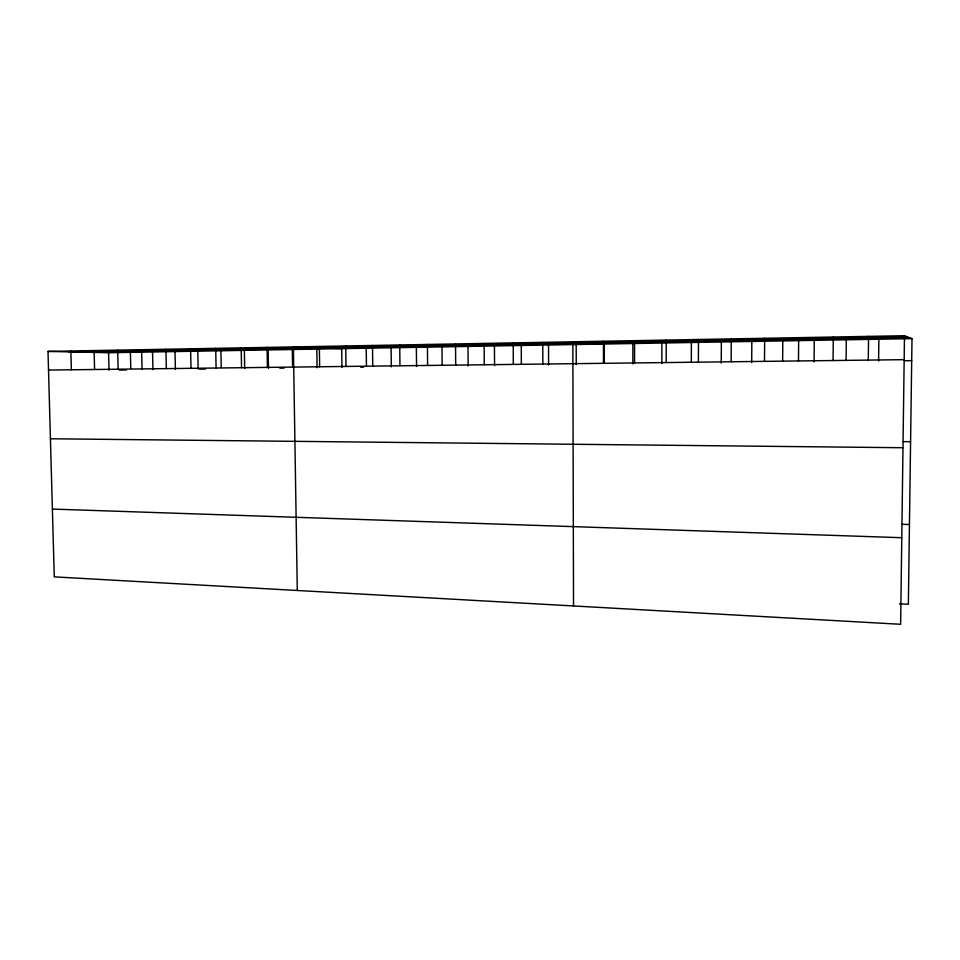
<?xml version="1.0" encoding="UTF-8"?>
<svg xmlns="http://www.w3.org/2000/svg" width="960" height="960" viewBox="0 0 960 960"><rect width="100%" height="100%" fill="white"/><g stroke="black" fill="none" stroke-linecap="round" stroke-linejoin="round"><path stroke-width="1.44" d="M632.868 363.972L632.868 343.536M634.56 362.94L634.572 340.656M661.86 363.624L661.896 343.032M666.192 362.556L666.24 340.08M691.32 361.8L691.38 342.504M698.388 362.16L698.472 339.492M721.26 362.928L721.356 341.988M731.16 361.764L731.268 338.892M751.692 362.568L751.824 341.448M764.508 361.356L764.664 338.28M782.64 360.78L782.796 340.908M798.48 360.948L798.672 337.656M814.092 361.824L814.284 340.356M833.064 360.528L833.292 337.02M846.096 360L846.312 339.792M868.284 360.096L868.56 336.372M878.604 361.056L878.868 339.228M904.488 335.712L900.624 624.288L54.264 576.864L48 351.408L904.488 335.712L912 338.64L908.352 604.284L899.436 603.84M68.88 351.864L907.104 336.732M89.46 352.308L909.66 337.728M48 351.408L108.576 352.728L912 338.64M48.516 370.056L904.164 359.664M119.184 370.08L126.456 369.984M199.596 369.12L205.38 369.048M279.828 368.172L284.088 368.112M360.696 367.212L363.576 367.176M904.5 360.744L911.7 360.66M903.096 441.624L910.584 441.696M50.424 438.768L902.988 447.732M901.992 524.304L909.444 524.52M52.38 509.076L901.776 537.708M94.092 350.556L94.572 369.504M70.872 350.988L71.376 369.78M130.404 352.344L130.788 368.472M117.66 350.124L118.128 369.216M108.576 352.728L109.008 370.2M165.912 349.248L166.344 368.628M152.544 351.96L152.952 369.672M141.6 349.692L142.056 368.928M197.784 351.168L198.156 369.132M190.608 348.792L191.016 368.328M175.008 351.564L175.392 369.408M220.896 350.76L221.232 367.464M215.7 348.336L216.084 368.028M268.152 349.932L268.476 368.304M267.072 347.388L267.42 367.404M244.356 350.352L244.692 368.58M241.176 347.868L241.548 367.716M297.288 590.484L293.388 346.908L341.712 348.636L341.964 367.428M292.308 349.512L292.584 366.588M319.344 346.428L319.644 366.768M316.824 349.08L317.1 367.728M372.504 345.456L372.756 366.12M366.228 348.216L366.444 365.676M345.708 345.948L345.984 366.444M399.732 344.964L399.948 365.784M391.104 347.772L391.32 366.84M441.996 346.884L442.152 364.752M427.404 344.448L427.596 365.448M416.352 347.328L416.556 366.54M468.012 346.428L468.168 365.928M455.532 343.944L455.7 365.112M513.204 342.876L513.324 364.416M494.436 345.96L494.568 365.616M484.128 343.416L484.272 364.764M548.52 345.012L548.592 364.98M542.772 342.336L542.856 364.056M521.268 345.492L521.364 363.888M576.192 344.532L576.24 364.644M573.528 605.964L572.844 341.784L604.308 344.04L604.332 362.868M603.444 341.232L603.468 363.312"/></g></svg>
